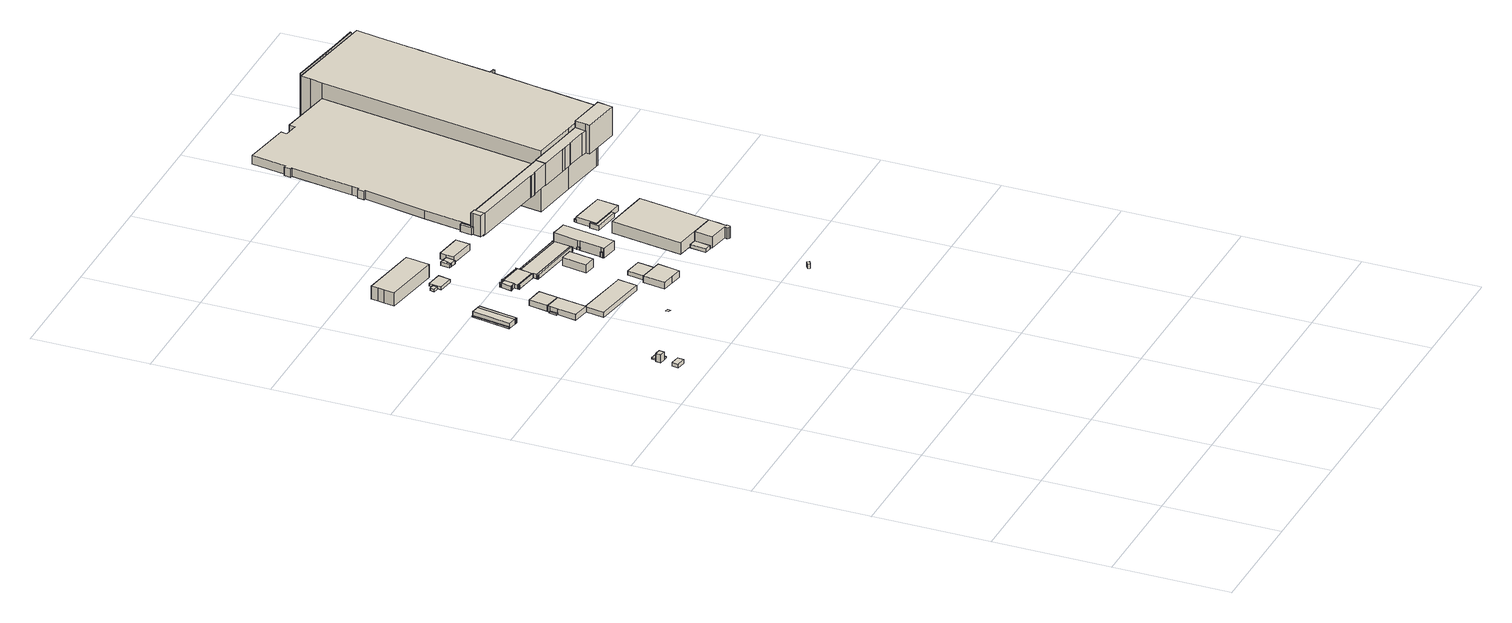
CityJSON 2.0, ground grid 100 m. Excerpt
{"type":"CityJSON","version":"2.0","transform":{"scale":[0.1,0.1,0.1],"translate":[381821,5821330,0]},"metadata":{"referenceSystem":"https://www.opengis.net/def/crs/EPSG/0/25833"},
"CityObjects":{
"building1":{"type":"Building","attributes":{"Gemeindeschluessel":"11000005","BezugspunktDach":"2200","function":"51001_9998","measuredHeight":0.009,"storeysAboveGround":0},"address":[{"country":"Germany","locality":"Berlin"}]},
"building2":{"type":"Building","attributes":{"Gemeindeschluessel":"11000005","BezugspunktDach":"2200","function":"31001_2510","measuredHeight":3.72,"storeysAboveGround":1},"address":[{"country":"Germany","locality":"Berlin","thoroughfareNumber":"35 (22)","thoroughfareName":"Motardstraße"}],"geometry":[{"type":"Solid","lod":"1","boundaries":[[[[0,1,2,3]],[[4,5,6,7]],[[4,7,3,2]],[[5,4,2,1]],[[6,5,1,0]],[[7,6,0,3]]]]}]},
"building3":{"type":"Building","attributes":{"Gemeindeschluessel":"11000005","BezugspunktDach":"2200","function":"31001_2510","measuredHeight":7.04,"storeysAboveGround":1},"address":[{"country":"Germany","locality":"Berlin","thoroughfareNumber":"35 (23)","thoroughfareName":"Motardstraße"}],"geometry":[{"type":"Solid","lod":"1","boundaries":[[[[8,9,10,11,12]],[[13,14,15,16,17]],[[13,17,12,11]],[[14,13,11,10]],[[15,14,10,9]],[[16,15,9,8]],[[17,16,8,12]]]]}]},
"building4":{"type":"Building","attributes":{"Gemeindeschluessel":"11000005","BezugspunktDach":"2200","function":"31001_2510","measuredHeight":1.58,"storeysAboveGround":1},"address":[{"country":"Germany","locality":"Berlin","thoroughfareNumber":"35 (25)","thoroughfareName":"Motardstraße"}],"geometry":[{"type":"Solid","lod":"1","boundaries":[[[[18,19,20,21]],[[22,23,24,25]],[[22,25,21,20]],[[23,22,20,19]],[[24,23,19,18]],[[25,24,18,21]]]]}]},
"building5":{"type":"Building","attributes":{"Gemeindeschluessel":"11000005","BezugspunktDach":"2200","function":"31001_2510","measuredHeight":1.47,"storeysAboveGround":1},"address":[{"country":"Germany","locality":"Berlin","thoroughfareNumber":"35 (24)","thoroughfareName":"Motardstraße"}],"geometry":[{"type":"Solid","lod":"1","boundaries":[[[[20,19,26,27,28]],[[29,30,31,32,33]],[[29,33,28,27]],[[30,29,27,26]],[[31,30,26,19]],[[32,31,19,20]],[[33,32,20,28]]]]}]},
"building6":{"type":"Building","attributes":{"Gemeindeschluessel":"11000005","BezugspunktDach":"2200","function":"51009_1610","measuredHeight":1.3,"storeysAboveGround":0},"address":[{"country":"Germany","locality":"Berlin"}],"geometry":[{"type":"Solid","lod":"1","boundaries":[[[[34,35,36,37]],[[38,39,40,41]],[[38,41,37,36]],[[39,38,36,35]],[[40,39,35,34]],[[41,40,34,37]]]]}]},
"building7":{"type":"Building","attributes":{"Gemeindeschluessel":"11000005","BezugspunktDach":"2200","function":"31001_2142","measuredHeight":4.62,"storeysAboveGround":1},"address":[{"country":"Germany","locality":"Berlin","thoroughfareNumber":"35 (37)","thoroughfareName":"Motardstraße"}],"geometry":[{"type":"Solid","lod":"1","boundaries":[[[[42,43,44,45,46]],[[47,48,49,50,51]],[[47,51,46,45]],[[48,47,45,44]],[[49,48,44,43]],[[50,49,43,42]],[[51,50,42,46]]]]}]},
"building8":{"type":"Building","attributes":{"Gemeindeschluessel":"11000005","BezugspunktDach":"2200","function":"51009_1610","measuredHeight":4.62,"storeysAboveGround":0},"address":[{"country":"Germany","locality":"Berlin"}],"geometry":[{"type":"Solid","lod":"1","boundaries":[[[[52,53,54,43,42]],[[49,55,56,57,50]],[[49,50,42,43]],[[55,49,43,54]],[[56,55,54,53]],[[57,56,53,52]],[[50,57,52,42]]]]}]},
"building9":{"type":"Building","attributes":{"Gemeindeschluessel":"11000005","BezugspunktDach":"2200","function":"51009_1610","measuredHeight":1.32,"storeysAboveGround":0},"address":[{"country":"Germany","locality":"Berlin"}],"geometry":[{"type":"Solid","lod":"1","boundaries":[[[[58,59,60,61]],[[62,63,64,65]],[[62,65,61,60]],[[63,62,60,59]],[[64,63,59,58]],[[65,64,58,61]]]]}]},
"building10":{"type":"Building","attributes":{"Gemeindeschluessel":"11000005","function":"31001_2510"},"address":[{"country":"Germany","locality":"Berlin","thoroughfareNumber":"35 (17)","thoroughfareName":"Motardstraße"}],"children":["building10-1","building10-2"]},
"building10-1":{"type":"BuildingPart","attributes":{"BezugspunktDach":"2200","measuredHeight":5,"storeysAboveGround":2},"parents":["building10"],"geometry":[{"type":"MultiSurface","lod":"1","boundaries":[[[66,67,68,69]],[[70,71,72,73]],[[70,73,69,68]],[[71,70,68,67]],[[72,71,67,66]],[[74,73,72,66,69]]]}]},
"building10-2":{"type":"BuildingPart","attributes":{"BezugspunktDach":"2200","measuredHeight":5.12,"storeysAboveGround":2},"parents":["building10"],"geometry":[{"type":"MultiSurface","lod":"1","boundaries":[[[75,76,66,69,77,78,79,80]],[[81,64,63,82,83,84,85,86]],[[81,86,80,79]],[[64,81,79,78]],[[63,64,78,77]],[[82,63,77,69]],[[83,82,69,73,72]],[[84,83,66,76]],[[85,84,76,75]],[[86,85,75,80]],[[72,73,69,66]]]}]},
"building11":{"type":"Building","attributes":{"Gemeindeschluessel":"11000005","BezugspunktDach":"2200","function":"31001_2510","measuredHeight":0.048,"storeysAboveGround":1},"address":[{"country":"Germany","locality":"Berlin","thoroughfareNumber":"35 (21)","thoroughfareName":"Motardstraße"}],"geometry":[{"type":"MultiSurface","lod":"1","boundaries":[[[87,88,89,90]]]}]},
"building12":{"type":"Building","attributes":{"Gemeindeschluessel":"11000005","BezugspunktDach":"2200","function":"51009_1610","measuredHeight":3.79,"storeysAboveGround":0},"address":[{"country":"Germany","locality":"Berlin"}],"geometry":[{"type":"Solid","lod":"1","boundaries":[[[[91,92,93,94,95]],[[72,71,96,97,98]],[[72,98,95,94]],[[71,72,94,93]],[[96,71,93,92]],[[97,96,92,91]],[[98,97,91,95]]]]}]},
"building13":{"type":"Building","attributes":{"Gemeindeschluessel":"11000005","BezugspunktDach":"2200","function":"31001_2510","measuredHeight":4.41,"storeysAboveGround":1},"address":[{"country":"Germany","locality":"Berlin","thoroughfareNumber":"35 (18)","thoroughfareName":"Motardstraße"}],"geometry":[{"type":"Solid","lod":"1","boundaries":[[[[99,100,101,102,103,104,105]],[[106,98,97,107,108,109,110]],[[106,110,105,104]],[[98,106,104,103]],[[97,98,103,102]],[[107,97,102,101]],[[108,107,101,100]],[[109,108,100,99]],[[110,109,99,105]]]]}]},
"building14":{"type":"Building","attributes":{"Gemeindeschluessel":"11000005","BezugspunktDach":"2200","function":"31001_2083","measuredHeight":11.62,"storeysAboveGround":3},"address":[{"country":"Germany","locality":"Berlin","thoroughfareNumber":"72 (14)","thoroughfareName":"Nonnendammallee"}],"geometry":[{"type":"Solid","lod":"1","boundaries":[[[[111,112,113,114,115,116,117,118,119]],[[120,121,122,123,124,125,126,127,128]],[[120,128,119,118]],[[121,120,118,117]],[[122,121,117,116]],[[123,122,116,115]],[[124,123,115,114]],[[125,124,114,113]],[[126,125,113,112]],[[127,126,112,111]],[[128,127,111,119]]]]}]},
"building15":{"type":"Building","attributes":{"Gemeindeschluessel":"11000005","BezugspunktDach":"2200","function":"31001_2140","measuredHeight":2.73,"storeysAboveGround":1},"address":[{"country":"Germany","locality":"Berlin","thoroughfareNumber":"72 (17)","thoroughfareName":"Nonnendammallee"}],"geometry":[{"type":"Solid","lod":"1","boundaries":[[[[129,130,131,132]],[[133,134,135,136]],[[133,136,132,131]],[[134,133,131,130]],[[135,134,130,129]],[[136,135,129,132]]]]}]},
"building16":{"type":"Building","attributes":{"Gemeindeschluessel":"11000005","BezugspunktDach":"2200","function":"31001_2463","measuredHeight":4.54,"storeysAboveGround":1},"address":[{"country":"Germany","locality":"Berlin","thoroughfareNumber":"35 (61)","thoroughfareName":"Motardstraße"}],"geometry":[{"type":"Solid","lod":"1","boundaries":[[[[137,138,139,140,141,142,143,144,145,146,147]],[[148,149,150,151,152,153,154,155,156,157,158]],[[148,158,147,146]],[[149,148,146,145]],[[150,149,145,144]],[[151,150,144,143]],[[152,151,143,142]],[[153,152,142,141]],[[154,153,141,140]],[[155,154,140,139]],[[156,155,139,138]],[[157,156,138,137]],[[158,157,137,147]]]]}]},
"building17":{"type":"Building","attributes":{"Gemeindeschluessel":"11000005","BezugspunktDach":"2200","function":"31001_2143","measuredHeight":2.63,"storeysAboveGround":1},"address":[{"country":"Germany","locality":"Berlin","thoroughfareNumber":"72 (13)","thoroughfareName":"Nonnendammallee"}],"geometry":[{"type":"Solid","lod":"1","boundaries":[[[[159,160,161,162]],[[163,164,165,166]],[[163,166,162,161]],[[164,163,161,160]],[[165,164,160,159]],[[166,165,159,162]]]]}]},
"building18":{"type":"Building","attributes":{"Gemeindeschluessel":"11000005","BezugspunktDach":"2200","function":"51009_1610","measuredHeight":3.7,"storeysAboveGround":0},"address":[{"country":"Germany","locality":"Berlin"}],"geometry":[{"type":"Solid","lod":"1","boundaries":[[[[167,168,169,170]],[[150,171,153,151]],[[150,151,170,169]],[[171,150,169,168]],[[153,171,168,167]],[[151,153,167,170]]]]}]},
"building19":{"type":"Building","attributes":{"Gemeindeschluessel":"11000005","BezugspunktDach":"2200","function":"51009_1610","measuredHeight":3.69,"storeysAboveGround":0},"address":[{"country":"Germany","locality":"Berlin"}],"geometry":[{"type":"Solid","lod":"1","boundaries":[[[[172,173,174,175]],[[176,177,178,179]],[[176,179,175,174]],[[177,176,174,173]],[[178,177,173,172]],[[179,178,172,175]]]]}]},
"building20":{"type":"Building","attributes":{"Gemeindeschluessel":"11000005","BezugspunktDach":"2200","function":"31001_2460","measuredHeight":3.7,"storeysAboveGround":1},"address":[{"country":"Germany","locality":"Berlin","thoroughfareNumber":"35 (16)","thoroughfareName":"Motardstraße"}],"geometry":[{"type":"Solid","lod":"1","boundaries":[[[[180,175,174,173,181,182,183,184,185,186,187,188,189,168,167,190,191]],[[154,153,171,192,193,194,195,196,197,198,199,200,177,176,179,201,202]],[[154,202,191,190]],[[153,154,190,167]],[[171,153,167,168]],[[192,171,168,189]],[[193,192,189,188]],[[194,193,188,187]],[[195,194,187,186]],[[196,195,186,185]],[[197,196,185,184]],[[198,197,184,183]],[[199,198,183,182]],[[200,199,182,181]],[[177,200,181,173]],[[176,177,173,174]],[[179,176,174,175]],[[201,179,175,180]],[[202,201,180,191]]]]}]},
"building21":{"type":"Building","attributes":{"Gemeindeschluessel":"11000005","BezugspunktDach":"2200","function":"51009_1610","measuredHeight":3.62,"storeysAboveGround":0},"address":[{"country":"Germany","locality":"Berlin"}],"geometry":[{"type":"Solid","lod":"1","boundaries":[[[[185,184,187,186]],[[203,204,205,206]],[[203,206,186,187]],[[204,203,187,184]],[[205,204,184,185]],[[206,205,185,186]]]]}]},
"building22":{"type":"Building","attributes":{"Gemeindeschluessel":"11000005","BezugspunktDach":"2200","function":"51009_1610","measuredHeight":6.66,"storeysAboveGround":0},"address":[{"country":"Germany","locality":"Berlin"}],"geometry":[{"type":"Solid","lod":"1","boundaries":[[[[207,208,209,210,211,212]],[[213,214,215,216,217,218]],[[213,218,212,211]],[[214,213,211,210]],[[215,214,210,209]],[[216,215,209,208]],[[217,216,208,207]],[[218,217,207,212]]]]}]},
"building23":{"type":"Building","attributes":{"Gemeindeschluessel":"11000005","BezugspunktDach":"2200","function":"51009_1610","measuredHeight":3,"storeysAboveGround":0},"address":[{"country":"Germany","locality":"Berlin"}],"geometry":[{"type":"Solid","lod":"1","boundaries":[[[[219,220,221,222,223,224,225,226,227,228,229,230]],[[231,232,233,234,235,236,237,238,239,240,241,242]],[[231,242,230,229]],[[232,231,229,228]],[[233,232,228,227]],[[234,233,227,226]],[[235,234,226,225]],[[236,235,225,224]],[[237,236,224,223]],[[238,237,223,222]],[[239,238,222,221]],[[240,239,221,220]],[[241,240,220,219]],[[242,241,219,230]]]]}]},
"building24":{"type":"Building","attributes":{"Gemeindeschluessel":"11000005","BezugspunktDach":"2200","function":"31001_2200","measuredHeight":2.98,"storeysAboveGround":1},"address":[{"country":"Germany","locality":"Berlin","thoroughfareNumber":"72 (6)","thoroughfareName":"Nonnendammallee"}],"geometry":[{"type":"Solid","lod":"1","boundaries":[[[[222,221,227,226,225,224,223]],[[236,235,234,233,239,238,237]],[[236,237,223,224]],[[235,236,224,225]],[[234,235,225,226]],[[233,234,226,227]],[[239,233,227,221]],[[238,239,221,222]],[[237,238,222,223]]]]}]},
"building25":{"type":"Building","attributes":{"Gemeindeschluessel":"11000005","BezugspunktDach":"2200","function":"31001_2143","measuredHeight":3.6,"storeysAboveGround":1},"address":[{"country":"Germany","locality":"Berlin","thoroughfareNumber":"35 (20)","thoroughfareName":"Motardstraße"}],"geometry":[{"type":"Solid","lod":"1","boundaries":[[[[243,244,245,246]],[[247,248,249,250]],[[247,250,246,245]],[[248,247,245,244]],[[249,248,244,243]],[[250,249,243,246]]]]}]},
"building26":{"type":"Building","attributes":{"Gemeindeschluessel":"11000005","BezugspunktDach":"2200","function":"51009_1610","measuredHeight":3.73,"storeysAboveGround":0},"address":[{"country":"Germany","locality":"Berlin"}],"geometry":[{"type":"Solid","lod":"1","boundaries":[[[[251,252,253,254]],[[255,256,257,258]],[[255,258,254,253]],[[256,255,253,252]],[[257,256,252,251]],[[258,257,251,254]]]]}]},
"building27":{"type":"Building","attributes":{"Gemeindeschluessel":"11000005","BezugspunktDach":"2200","function":"31001_2020","measuredHeight":7.42,"storeysAboveGround":2},"address":[{"country":"Germany","locality":"Berlin","thoroughfareNumber":"35 (19)","thoroughfareName":"Motardstraße"}],"geometry":[{"type":"Solid","lod":"1","boundaries":[[[[259,260,261,262]],[[263,264,265,266]],[[263,266,262,261]],[[264,263,261,260]],[[265,264,260,259]],[[266,265,259,262]]]]}]},
"building28":{"type":"Building","attributes":{"Gemeindeschluessel":"11000005","BezugspunktDach":"2200","function":"31001_2460","measuredHeight":3.72,"storeysAboveGround":1},"address":[{"country":"Germany","locality":"Berlin","thoroughfareNumber":"35 (15)","thoroughfareName":"Motardstraße"}],"geometry":[{"type":"Solid","lod":"1","boundaries":[[[[254,253,252,251,267,268,269,270,271,272,273,274,181,173,172,275,276,277]],[[278,279,178,177,200,280,281,282,283,284,285,286,287,257,256,255,258,288]],[[278,288,277,276]],[[279,278,276,275]],[[178,279,275,172]],[[177,178,172,173]],[[200,177,173,181]],[[280,200,181,274]],[[281,280,274,273]],[[282,281,273,272]],[[283,282,272,271]],[[284,283,271,270]],[[285,284,270,269]],[[286,285,269,268]],[[287,286,268,267]],[[257,287,267,251]],[[256,257,251,252]],[[255,256,252,253]],[[258,255,253,254]],[[288,258,254,277]]]]}]},
"building29":{"type":"Building","attributes":{"Gemeindeschluessel":"11000005","BezugspunktDach":"2200","function":"51009_1610","measuredHeight":3.67,"storeysAboveGround":0},"address":[{"country":"Germany","locality":"Berlin"}],"geometry":[{"type":"Solid","lod":"1","boundaries":[[[[272,271,289,274,273]],[[280,290,283,282,281]],[[280,281,273,274]],[[290,280,274,289]],[[283,290,289,271]],[[282,283,271,272]],[[281,282,272,273]]]]}]},
"building30":{"type":"Building","attributes":{"Gemeindeschluessel":"11000005","BezugspunktDach":"2200","function":"31001_2200","measuredHeight":5.47,"storeysAboveGround":1},"address":[{"country":"Germany","locality":"Berlin","thoroughfareNumber":"72 (16)","thoroughfareName":"Nonnendammallee"}],"geometry":[{"type":"Solid","lod":"1","boundaries":[[[[291,292,293,294,295,296]],[[233,232,297,298,299,239]],[[233,239,296,295]],[[232,233,295,294]],[[297,232,294,293]],[[298,297,293,292]],[[299,298,292,291]],[[239,299,291,296]]]]}]},
"building31":{"type":"Building","attributes":{"Gemeindeschluessel":"11000005","BezugspunktDach":"2200","function":"51009_1610","measuredHeight":4.48,"storeysAboveGround":0},"address":[{"country":"Germany","locality":"Berlin"}],"geometry":[{"type":"Solid","lod":"1","boundaries":[[[[300,301,302,303]],[[304,305,306,307]],[[304,307,303,302]],[[305,304,302,301]],[[306,305,301,300]],[[307,306,300,303]]]]}]},
"building32":{"type":"Building","attributes":{"Gemeindeschluessel":"11000005","BezugspunktDach":"2200","function":"31001_2523","measuredHeight":4,"storeysAboveGround":1},"address":[{"country":"Germany","locality":"Berlin","thoroughfareNumber":"35 (26)","thoroughfareName":"Motardstraße"}],"geometry":[{"type":"Solid","lod":"1","boundaries":[[[[308,309,310,311]],[[312,313,314,315]],[[312,315,311,310]],[[313,312,310,309]],[[314,313,309,308]],[[315,314,308,311]]]]}]},
"building33":{"type":"Building","attributes":{"Gemeindeschluessel":"11000005","BezugspunktDach":"2200","function":"51009_1610","measuredHeight":2.04,"storeysAboveGround":0},"address":[{"country":"Germany","locality":"Berlin"}],"geometry":[{"type":"Solid","lod":"1","boundaries":[[[[316,317,318,319]],[[320,321,322,323]],[[320,323,319,318]],[[321,320,318,317]],[[322,321,317,316]],[[323,322,316,319]]]]}]},
"building34":{"type":"Building","attributes":{"Gemeindeschluessel":"11000005","BezugspunktDach":"2200","function":"31001_2511","measuredHeight":8.25,"storeysAboveGround":2},"address":[{"country":"Germany","locality":"Berlin","thoroughfareNumber":"35 (14)","thoroughfareName":"Motardstraße"}],"geometry":[{"type":"Solid","lod":"1","boundaries":[[[[324,325,326,327,328,329,330,331,332,333]],[[334,335,336,337,338,339,340,341,342,343]],[[334,343,333,332]],[[335,334,332,331]],[[336,335,331,330]],[[337,336,330,329]],[[338,337,329,328]],[[339,338,328,327]],[[340,339,327,326]],[[341,340,326,325]],[[342,341,325,324]],[[343,342,324,333]]]]}]},
"building35":{"type":"Building","attributes":{"Gemeindeschluessel":"11000005","BezugspunktDach":"2200","function":"51009_1610","measuredHeight":3,"storeysAboveGround":0},"address":[{"country":"Germany","locality":"Berlin"}],"geometry":[{"type":"Solid","lod":"1","boundaries":[[[[344,345,346,347]],[[348,349,350,351]],[[348,351,347,346]],[[349,348,346,345]],[[350,349,345,344]],[[351,350,344,347]]]]}]},
"building36":{"type":"Building","attributes":{"Gemeindeschluessel":"11000005","function":"31001_2143"},"address":[{"country":"Germany","locality":"Berlin","thoroughfareNumber":"35 (10)","thoroughfareName":"Motardstraße"}],"children":["building36-1","building36-2"]},
"building36-1":{"type":"BuildingPart","attributes":{"BezugspunktDach":"2200","measuredHeight":9.88,"storeysAboveGround":2},"parents":["building36"],"geometry":[{"type":"Solid","lod":"1","boundaries":[[[[352,353,354,355,356,357,358,359,360,361,362,363]],[[364,365,366,367,368,369,370,371,372,373,374,375]],[[364,375,363,362]],[[366,365,361,360]],[[367,366,360,359]],[[368,367,359,358]],[[369,368,358,357]],[[370,369,357,356]],[[371,370,356,355]],[[372,371,355,354]],[[373,372,354,353]],[[374,373,353,352]],[[375,374,352,363]],[[365,364,362,361]]]]}]},
"building36-2":{"type":"BuildingPart","attributes":{"BezugspunktDach":"2200","measuredHeight":9.94,"storeysAboveGround":2},"parents":["building36"],"geometry":[{"type":"MultiSurface","lod":"1","boundaries":[[[376,377,378,379,380,381]],[[382,383,384,385,386,387]],[[382,387,381,380]],[[383,382,380,379]],[[384,383,379,378]],[[385,384,378,377]],[[386,385,365,364,362,361,377,376]],[[387,386,376,381]],[[361,362,364,365]]]}]},
"building37":{"type":"Building","attributes":{"Gemeindeschluessel":"11000005","BezugspunktDach":"2200","function":"51009_1610","measuredHeight":4.23,"storeysAboveGround":0},"address":[{"country":"Germany","locality":"Berlin"}],"geometry":[{"type":"Solid","lod":"1","boundaries":[[[[388,389,390,391,392,393]],[[394,395,396,397,398,399]],[[394,399,393,392]],[[395,394,392,391]],[[396,395,391,390]],[[397,396,390,389]],[[398,397,389,388]],[[399,398,388,393]]]]}]},
"building38":{"type":"Building","attributes":{"Gemeindeschluessel":"11000005","BezugspunktDach":"2200","function":"51009_1610","measuredHeight":2.17,"storeysAboveGround":0},"address":[{"country":"Germany","locality":"Berlin"}],"geometry":[{"type":"Solid","lod":"1","boundaries":[[[[400,401,402,403]],[[404,405,406,407]],[[404,407,403,402]],[[405,404,402,401]],[[406,405,401,400]],[[407,406,400,403]]]]}]},
"building39":{"type":"Building","attributes":{"Gemeindeschluessel":"11000005","BezugspunktDach":"2200","function":"31001_2142","measuredHeight":4.84,"storeysAboveGround":1},"address":[{"country":"Germany","locality":"Berlin","thoroughfareNumber":"35 (13)","thoroughfareName":"Motardstraße"}],"geometry":[{"type":"Solid","lod":"1","boundaries":[[[[408,409,410,411,412,413,414]],[[415,416,417,418,419,420,421]],[[415,421,414,413]],[[416,415,413,412]],[[417,416,412,411]],[[418,417,411,410]],[[419,418,410,409]],[[420,419,409,408]],[[421,420,408,414]]]]}]},
"building40":{"type":"Building","attributes":{"Gemeindeschluessel":"11000005","function":"31001_2020"},"address":[{"country":"Germany","locality":"Berlin","thoroughfareNumber":"72 (3)","thoroughfareName":"Nonnendammallee"}],"children":["building40-1","building40-2","building40-3","building40-4","building40-5"]},
"building40-1":{"type":"BuildingPart","attributes":{"BezugspunktDach":"2200","measuredHeight":18.34,"storeysAboveGround":5},"parents":["building40"],"geometry":[{"type":"MultiSurface","lod":"1","boundaries":[[[422,423,424,425,426,427]],[[428,429,430,431,432,433]],[[428,433,427,426]],[[434,435,426,425]],[[429,428,435,436,437]],[[430,429,425,424]],[[438,439,430,424,423]],[[432,431,423,422]],[[433,432,422,427]],[[437,436,435,434]],[[431,430,439,438]]]}]},
"building40-2":{"type":"BuildingPart","attributes":{"BezugspunktDach":"2200","measuredHeight":19.14,"storeysAboveGround":5},"parents":["building40"],"geometry":[{"type":"MultiSurface","lod":"1","boundaries":[[[440,441,442,443,444,445,446,447,439,438]],[[448,449,450,451,452,453,454,455,456,457]],[[448,457,458,431,430]],[[449,448,439,447]],[[451,450,446,445]],[[452,451,445,444]],[[453,452,444,443]],[[454,453,443,442]],[[455,454,442,441]],[[456,455,441,440]],[[457,456,440,438]],[[430,431,458,438,439]],[[450,449,447,446]]]}]},
"building40-3":{"type":"BuildingPart","attributes":{"BezugspunktDach":"2200","measuredHeight":6.21,"storeysAboveGround":5},"parents":["building40"],"geometry":[{"type":"Solid","lod":"1","boundaries":[[[[435,434,459,460,461]],[[462,463,437,436,464]],[[462,464,461,460]],[[463,462,460,459]],[[437,463,459,434]],[[464,436,435,461]],[[436,437,434,435]]]]}]},
"building40-4":{"type":"BuildingPart","attributes":{"BezugspunktDach":"2200","measuredHeight":22.64,"storeysAboveGround":5},"parents":["building40"],"geometry":[{"type":"MultiSurface","lod":"1","boundaries":[[[465,466,467,468,469,470,471,472,473,474,475,476,477,478,479]],[[480,450,449,481,482,483,484,485,486,487,488,489,490,491,492]],[[480,492,479,478]],[[450,480,478,477]],[[481,449,476,475]],[[482,481,475,474]],[[483,482,474,473]],[[486,485,471,470]],[[487,486,470,469]],[[488,487,469,468]],[[489,488,468,467]],[[490,489,467,466]],[[491,490,466,465]],[[492,491,465,479]],[[450,493,446,447,449]],[[484,483,473,472]],[[484,472,471,485]]]}]},
"building40-5":{"type":"BuildingPart","attributes":{"BezugspunktDach":"2200","measuredHeight":27.85,"storeysAboveGround":5},"parents":["building40"],"geometry":[{"type":"MultiSurface","lod":"1","boundaries":[[[494,495,496,497,498,499]],[[485,483,500,501,502,503]],[[485,503,499,498]],[[483,473,472,471,498,497]],[[500,483,497,496]],[[501,500,496,495]],[[502,501,495,494]],[[503,502,494,499]],[[484,472,473,483]],[[484,485,471,472]]]}]},
"building41":{"type":"Building","attributes":{"Gemeindeschluessel":"11000005","function":"31001_2111"},"address":[{"country":"Germany","locality":"Berlin","thoroughfareNumber":"72 (1)","thoroughfareName":"Nonnendammallee"}],"children":["building41-1","building41-2","building41-3","building41-4","building41-5","building41-6","building41-7","building41-8","building41-9","building41-10","building41-11"]},
"building41-1":{"type":"BuildingPart","attributes":{"BezugspunktDach":"2200","measuredHeight":59.09,"storeysAboveGround":4},"parents":["building41"],"geometry":[{"type":"MultiSurface","lod":"1","boundaries":[[[504,505,506,507,508,509,510,511,512,513,514,515,516,517,518,519,520,521,522,523,524,525,526,527,528,529,530,531]],[[532,533,534,535,536,537,538,539,540,541,542,543,544,545,546,547,548,549,550,551,552,553,554,555,556,557,558,559]],[[532,559,560,561,562,563,564,531,530]],[[533,532,530,529]],[[534,533,529,528]],[[534,528,534,565]],[[536,535,527,526]],[[566,567,568,526,525]],[[538,537,525,524]],[[539,538,524,523]],[[541,540,522,521]],[[542,541,521,520]],[[543,542,520,519]],[[569,570,519,518]],[[545,544,518,517]],[[546,545,517,516]],[[571,572,516,515]],[[573,571,547,515,514]],[[549,548,514,513]],[[550,549,513,512]],[[551,550,512,511]],[[552,551,511,510],[552,574,575,551]],[[576,574,510,509]],[[577,578,576,509,508]],[[555,554,508,507]],[[556,555,507,506]],[[579,580,506,505]],[[558,557,505,504]],[[559,558,504,531]],[[564,563,562,561,560]],[[581,582,527,535]],[[565,534,528,582,581]],[[537,536,568,567,566]],[[539,583,584,585,540]],[[544,543,570,569]],[[547,586,546,587,572,571]],[[548,547,571,573]],[[574,552,551,575]],[[553,552,574,576]],[[554,553,588,576,578,577]],[[557,556,580,579]]]}]},
"building41-2":{"type":"BuildingPart","attributes":{"BezugspunktDach":"2200","measuredHeight":48.64,"storeysAboveGround":4},"parents":["building41"],"geometry":[{"type":"Solid","lod":"1","boundaries":[[[[589,590,591,580,579]],[[556,592,593,594,557]],[[592,556,580,591]],[[593,592,591,590]],[[594,593,590,589]],[[557,594,589,579]],[[556,557,579,580]]]]}]},
"building41-3":{"type":"BuildingPart","attributes":{"BezugspunktDach":"2200","measuredHeight":61.18,"storeysAboveGround":4},"parents":["building41"],"geometry":[{"type":"MultiSurface","lod":"1","boundaries":[[[595,596,597,598,599,600,601]],[[602,603,604,605,535,581,534]],[[602,534,601,600]],[[603,602,600,599]],[[604,603,599,598]],[[606,607,608,604,598,597]],[[535,605,597,596]],[[582,527,596,595]],[[528,582,581,595,601]],[[605,604,608,607,606]],[[581,535,527,582]],[[534,581,582,528]]]}]},
"building41-4":{"type":"BuildingPart","attributes":{"BezugspunktDach":"2200","measuredHeight":50.64,"storeysAboveGround":4},"parents":["building41"],"geometry":[{"type":"MultiSurface","lod":"1","boundaries":[[[609,610,611,567,566]],[[536,612,613,614,537]],[[612,536,567,611]],[[615,616,611,610]],[[614,613,610,609]],[[537,614,609,566]],[[536,537,566,567]],[[613,612,616,615]]]}]},
"building41-5":{"type":"BuildingPart","attributes":{"BezugspunktDach":"2200","measuredHeight":53.88,"storeysAboveGround":4},"parents":["building41"],"geometry":[{"type":"Solid","lod":"1","boundaries":[[[[607,617,618,608]],[[619,620,605,604]],[[619,604,608,618]],[[620,619,618,617]],[[605,620,617,607]],[[604,605,607,608]]]]}]},
"building41-6":{"type":"BuildingPart","attributes":{"BezugspunktDach":"2200","measuredHeight":40.08,"storeysAboveGround":4},"parents":["building41"],"geometry":[{"type":"Solid","lod":"1","boundaries":[[[[621,622,616,615]],[[612,623,624,613]],[[623,612,616,622]],[[624,623,622,621]],[[613,624,621,615]],[[612,613,615,616]]]]}]},
"building41-7":{"type":"BuildingPart","attributes":{"BezugspunktDach":"2200","measuredHeight":34.33,"storeysAboveGround":4},"parents":["building41"],"geometry":[{"type":"Solid","lod":"1","boundaries":[[[[625,626,627,570,569]],[[543,628,629,630,544]],[[628,543,570,627]],[[629,628,627,626]],[[630,629,626,625]],[[544,630,625,569]],[[544,569,570,543]]]]}]},
"building41-8":{"type":"BuildingPart","attributes":{"BezugspunktDach":"2200","measuredHeight":43.8,"storeysAboveGround":4},"parents":["building41"],"geometry":[{"type":"Solid","lod":"1","boundaries":[[[[631,632,633,634,635,636,637,584,585]],[[539,638,639,640,641,642,643,644,540]],[[638,539,584,637]],[[639,638,637,636]],[[640,639,636,635]],[[641,640,635,634]],[[642,641,634,633]],[[643,642,633,632]],[[644,643,632,631]],[[540,644,631,585]],[[585,584,539,540]]]]}]},
"building41-9":{"type":"BuildingPart","attributes":{"BezugspunktDach":"2200","measuredHeight":38.55,"storeysAboveGround":4},"parents":["building41"],"geometry":[{"type":"MultiSurface","lod":"1","boundaries":[[[573,645,646,647,572,571]],[[546,648,649,650,548,547]],[[648,546,572,647]],[[649,648,647,646]],[[650,649,646,645]],[[546,547,571,572]],[[548,650,645,573]],[[547,548,651,573,571,652]]]}]},
"building41-10":{"type":"BuildingPart","attributes":{"BezugspunktDach":"2200","measuredHeight":48.52,"storeysAboveGround":4},"parents":["building41"],"geometry":[{"type":"MultiSurface","lod":"1","boundaries":[[[578,653,654,575,574,576]],[[552,551,655,656,554,553]],[[655,551,575,654]],[[656,655,654,653]],[[554,656,653,578]],[[552,553,576,574]],[[552,574,575,551]],[[553,554,657,578,576,658]]]}]},
"building41-11":{"type":"BuildingPart","attributes":{"BezugspunktDach":"2200","measuredHeight":7.67,"storeysAboveGround":4},"parents":["building41"],"geometry":[{"type":"Solid","lod":"1","boundaries":[[[[659,564,563,660,661,662,663,664,665,666,667,668,669,670,671,672,673,674,675,676]],[[677,678,679,680,681,682,683,684,685,686,687,688,689,690,691,692,562,561,693,694]],[[677,694,676,675]],[[678,677,675,674]],[[679,678,674,673]],[[680,679,673,672]],[[681,680,672,671]],[[682,681,671,670]],[[683,682,670,669]],[[684,683,669,668]],[[685,684,668,667]],[[686,685,667,666]],[[687,686,666,665]],[[688,687,665,664]],[[689,688,664,663]],[[690,689,663,662]],[[691,690,662,661]],[[692,691,661,660]],[[562,692,660,563]],[[693,561,564,659]],[[694,693,659,676]],[[562,563,564,561]]]]}]}
},
"vertices":[
[83,4011,355],[91,4066,355],[11,4079,355],[3,4024,355],[11,4079,322],[91,4066,322],[83,4011,322],[3,4024,322],
[75,4170,391],[81,4214,391],[45,4220,391],[31,4222,391],[24,4178,391],[31,4222,320],[45,4220,320],[81,4214,320],[75,4170,320],[24,4178,320],
[107,4166,336],[114,4208,336],[81,4214,336],[75,4170,336],[81,4214,321],[114,4208,321],[107,4166,321],[75,4170,321],
[122,4253,336],[52,4264,336],[45,4220,336],[52,4264,322],[122,4253,322],[114,4208,322],[81,4214,322],[45,4220,322],
[45,5442,342],[99,5774,342],[91,5775,342],[37,5443,342],[91,5775,330],[99,5774,330],[45,5442,330],[37,5443,330],
[116,5431,375],[170,5762,375],[168,5763,375],[99,5774,375],[45,5442,375],[99,5774,329],[168,5763,329],[170,5762,329],[116,5431,329],[45,5442,329],
[128,5429,375],[141,5427,375],[195,5758,375],[195,5758,329],[141,5427,329],[128,5429,329],
[386,5186,338],[397,5252,338],[383,5254,338],[372,5189,338],[383,5254,325],[397,5252,325],[386,5186,325],[372,5189,325],
[546,5254,376],[573,5418,376],[427,5441,376],[401,5278,376],[427,5441,326],[573,5418,326],[546,5254,326],[401,5278,326],[401,5278,342],
[506,5000,376],[507,5010,376],[397,5252,376],[386,5186,376],[360,5027,376],[360,5025,376],[360,5027,325],[401,5278,325],[546,5254,325],[507,5010,325],[506,5000,325],[360,5025,325],
[779,4411,324],[783,4438,324],[762,4442,324],[757,4415,324],
[521,5008,364],[586,5416,364],[573,5418,364],[546,5254,364],[507,5010,364],[586,5416,326],[521,5008,326],[507,5010,326],
[957,4765,370],[984,4931,370],[980,4932,370],[521,5008,370],[507,5010,370],[506,5000,370],[481,4844,370],[506,5000,326],[980,4932,326],[984,4931,326],[957,4765,326],[481,4844,326],
[515,6311,448],[529,6398,448],[538,6454,448],[548,6514,448],[181,6572,448],[42,6594,448],[33,6534,448],[24,6478,448],[11,6391,448],[24,6478,332],[33,6534,332],[42,6594,332],[181,6572,332],[548,6514,332],[538,6454,332],[529,6398,332],[515,6311,332],[11,6391,332],
[371,6184,354],[377,6221,354],[337,6228,354],[331,6190,354],[337,6228,331],[377,6221,331],[371,6184,331],[331,6190,331],
[571,5648,374],[571,5651,374],[593,5647,374],[617,5643,374],[630,5731,374],[606,5734,374],[585,5738,374],[587,5750,374],[587,5753,374],[585,5753,374],[568,5648,374],[585,5753,333],[587,5753,333],[587,5750,333],[585,5738,333],[606,5734,333],[630,5731,333],[617,5643,333],[593,5647,333],[571,5651,333],[571,5648,333],[568,5648,333],
[512,6133,356],[529,6238,356],[397,6259,356],[381,6154,356],[397,6259,330],[529,6238,330],[512,6133,330],[381,6154,330],
[630,5731,370],[632,5742,370],[587,5750,370],[585,5738,370],[632,5742,333],
[815,5570,370],[817,5582,370],[615,5614,370],[613,5602,370],[615,5614,333],[817,5582,333],[815,5570,333],[613,5602,333],
[613,5599,370],[837,5695,370],[841,5725,370],[840,5725,370],[839,5722,370],[838,5710,370],[635,5742,370],[637,5754,370],[638,5757,370],[635,5757,370],[617,5643,370],[610,5599,370],[635,5757,333],[638,5757,333],[637,5754,333],[635,5742,333],[838,5710,333],[839,5722,333],[840,5725,333],[841,5725,333],[837,5695,333],[613,5599,333],[610,5599,333],
[637,5754,334],[839,5722,334],[838,5710,334],[635,5742,334],
[1162,4558,383],[1267,4540,383],[1297,4730,383],[1193,4748,383],[1089,4766,383],[1057,4575,383],[1089,4766,325],[1193,4748,325],[1297,4730,325],[1267,4540,325],[1162,4558,325],[1057,4575,325],
[782,6206,362],[785,6219,362],[784,6219,362],[782,6207,362],[726,6216,362],[731,6250,362],[742,6249,362],[749,6293,362],[795,6285,362],[795,6286,362],[718,6299,362],[706,6219,362],[718,6299,332],[795,6286,332],[795,6285,332],[749,6293,332],[742,6249,332],[731,6250,332],[726,6216,332],[782,6207,332],[784,6219,332],[785,6219,332],[782,6206,332],[706,6219,332],
[1267,4735,362],[1294,4896,362],[1145,4920,362],[1117,4761,362],[1145,4920,326],[1294,4896,326],[1267,4735,326],[1117,4761,326],
[1300,5449,370],[1302,5465,370],[817,5540,370],[815,5525,370],[817,5540,333],[1302,5465,333],[1300,5449,333],[815,5525,333],
[1144,5206,404],[1179,5417,404],[1076,5434,404],[1043,5222,404],[1076,5434,330],[1179,5417,330],[1144,5206,330],[1043,5222,330],
[1299,5443,370],[1303,5442,370],[1330,5623,370],[1326,5624,370],[1325,5619,370],[1322,5604,370],[839,5681,370],[842,5694,370],[815,5567,370],[817,5567,370],[810,5526,370],[817,5567,333],[815,5567,333],[842,5694,333],[839,5681,333],[1322,5604,333],[1325,5619,333],[1326,5624,333],[1330,5623,333],[1303,5442,333],[1299,5443,333],[810,5526,333],
[1311,5621,370],[1311,5621,333],
[1013,6179,387],[1030,6302,387],[804,6337,387],[795,6286,387],[795,6285,387],[784,6219,387],[804,6337,332],[1030,6302,332],[1013,6179,332],
[1312,5190,375],[1316,5212,375],[1305,5214,375],[1302,5192,375],[1305,5214,331],[1316,5212,331],[1312,5190,331],[1302,5192,331],
[1794,3669,354],[1824,3689,354],[1813,3706,354],[1782,3687,354],[1813,3706,314],[1824,3689,314],[1794,3669,314],[1782,3687,314],
[1347,5401,354],[1350,5422,354],[1338,5423,354],[1334,5404,354],[1338,5423,334],[1350,5422,334],[1347,5401,334],[1334,5404,334],
[1449,5159,410],[1522,5612,410],[1462,5622,410],[1434,5627,410],[1385,5635,410],[1350,5422,410],[1347,5401,410],[1316,5212,410],[1312,5190,410],[1311,5183,410],[1312,5190,327],[1316,5212,327],[1347,5401,327],[1350,5422,327],[1385,5635,327],[1434,5627,327],[1462,5622,327],[1522,5612,327],[1449,5159,327],[1311,5183,327],
[1748,4486,357],[1771,4622,357],[1708,4632,357],[1686,4497,357],[1708,4632,327],[1771,4622,327],[1748,4486,327],[1686,4497,327],
[1944,4444,426],[1940,4422,426],[1949,4410,426],[1963,4408,426],[1975,4416,426],[1979,4441,426],[1970,4442,426],[1984,4520,426],[1990,4555,426],[1996,4598,426],[1790,4631,426],[1765,4476,426],[1790,4631,328],[1996,4598,328],[1990,4555,328],[1984,4520,328],[1970,4442,328],[1979,4441,328],[1975,4416,328],[1963,4408,328],[1949,4410,328],[1940,4422,328],[1944,4444,328],[1765,4476,328],
[1790,4631,427],[1996,4598,427],[2031,4826,427],[2090,5211,427],[1684,5275,427],[1587,4664,427],[1684,5275,327],[2090,5211,327],[2031,4826,327],[1996,4598,327],[1790,4631,327],[1587,4664,327],
[1903,5346,370],[1907,5373,370],[1694,5407,370],[1702,5458,370],[1687,5461,370],[1675,5383,370],[1687,5461,328],[1702,5458,328],[1694,5407,328],[1907,5373,328],[1903,5346,328],[1675,5383,328],
[1783,5580,352],[1785,5596,352],[1724,5606,352],[1721,5590,352],[1724,5606,330],[1785,5596,330],[1783,5580,330],[1721,5590,330],
[1907,5373,376],[2005,5357,376],[2034,5540,376],[1783,5580,376],[1721,5590,376],[1702,5458,376],[1694,5407,376],[1702,5458,327],[1721,5590,327],[1783,5580,327],[2034,5540,327],[2005,5357,327],[1907,5373,327],[1694,5407,327],
[1295,6173,511],[1296,6179,511],[1311,6265,511],[1258,6273,511],[1254,6252,511],[1243,6182,511],[1254,6252,327],[1258,6273,327],[1311,6265,327],[1296,6179,327],[1295,6173,327],[1243,6182,327],[1258,6273,394],[1254,6252,394],[1254,6252,332],[1258,6273,332],[1296,6179,499],[1311,6265,499],
[1969,6071,499],[1968,6065,499],[1971,6065,499],[2018,6058,499],[2020,6057,499],[2021,6062,499],[2185,6040,499],[2201,6123,499],[1311,6265,307],[2201,6123,307],[2185,6040,307],[2021,6062,307],[2020,6057,307],[2018,6058,307],[1971,6065,307],[1968,6065,307],[1969,6071,307],[1296,6179,307],[1296,6179,483],
[1271,6353,394],[1249,6357,394],[1233,6255,394],[1249,6357,332],[1271,6353,332],[1233,6255,332],
[2430,5994,502],[2461,5989,502],[2536,5979,502],[2536,5981,502],[2708,5953,502],[2707,5948,502],[2755,5940,502],[2756,5945,502],[2771,6033,502],[2486,6078,502],[2280,6111,502],[2201,6123,502],[2185,6040,502],[2184,6037,502],[2184,6034,502],[2184,6037,307],[2280,6111,307],[2486,6078,307],[2771,6033,307],[2756,5945,307],[2755,5940,307],[2707,5948,307],[2708,5953,307],[2536,5981,307],[2536,5979,307],[2461,5989,307],[2430,5994,307],[2184,6034,307],[2185,6040,355],
[3075,5852,563],[3096,5981,563],[3074,5984,563],[2771,6033,563],[2755,5940,563],[2750,5904,563],[3074,5984,307],[3096,5981,307],[3075,5852,307],[2750,5904,307],
[2677,6048,544],[3073,5985,544],[3094,6112,544],[3093,6112,544],[3143,6409,544],[3141,6409,544],[3149,6456,544],[3151,6456,544],[3226,6915,544],[3268,6910,544],[3270,6924,544],[3228,6931,544],[3236,6990,544],[3290,7342,544],[3291,7342,544],[3320,7522,544],[3318,7522,544],[3327,7577,544],[3329,7577,544],[3344,7668,544],[3342,7668,544],[3387,7940,544],[3416,8120,544],[3339,8132,544],[2613,8250,544],[2599,8163,544],[2583,8061,544],[2280,6111,544],[2583,8061,0],[2599,8163,0],[2613,8250,0],[3339,8132,0],[3416,8120,0],[3387,7940,0],[3342,7668,0],[3344,7668,0],[3329,7577,0],[3327,7577,0],[3318,7522,0],[3320,7522,0],[3291,7342,0],[3290,7342,0],[3236,6990,0],[3228,6931,0],[3270,6924,0],[3268,6910,0],[3226,6915,0],[3151,6456,0],[3149,6456,0],[3141,6409,0],[3143,6409,0],[3093,6112,0],[3094,6112,0],[3073,5985,0],[2677,6048,0],[2280,6111,0],[2280,6111,383],[2280,6111,329],[2583,8061,329],[2583,8061,405],[2280,6111,405],[2703,8235,0],[3387,7940,506],[3416,8120,506],[3416,8120,272],[3291,7342,343],[3320,7522,343],[3228,6931,385],[3236,6990,385],[3270,6924,385],[3149,6456,485],[3151,6456,485],[3141,6409,485],[3143,6409,162],[3143,6409,485],[3073,5985,486],[3094,6112,486],[2976,8191,0],[2976,8191,544],[3344,7668,241],[3344,7668,420],[3329,7577,420],[3230,6949,0],[3236,6990,40],[3141,6409,136],
[3074,5984,486],[3096,5981,486],[3115,6108,486],[3115,6108,0],[3096,5981,0],[3074,5984,0],
[2976,8191,564],[3339,8132,564],[3341,8141,564],[3119,8177,564],[2977,8199,564],[2614,8258,564],[2613,8250,564],[2614,8258,0],[2977,8199,0],[3119,8177,0],[3341,8141,0],[3341,8141,71],[3341,8141,539],[3119,8177,539],
[3394,7939,506],[3397,7959,506],[3422,8119,506],[3422,8119,0],[3397,7959,0],[3394,7939,0],[3397,7959,401],[3422,8119,401],
[3342,8147,539],[3120,8180,539],[3120,8180,0],[3342,8147,0],
[3565,7932,401],[3590,8092,401],[3590,8092,0],[3565,7932,0],
[3316,7338,343],[3365,7331,343],[3394,7511,343],[3394,7511,0],[3365,7331,0],[3316,7338,0],
[3331,7577,420],[3329,7565,420],[3406,7553,420],[3415,7610,420],[3424,7667,420],[3348,7680,420],[3346,7668,420],[3346,7668,0],[3348,7680,0],[3424,7667,0],[3415,7610,0],[3406,7553,0],[3329,7565,0],[3331,7577,0],
[3289,6921,385],[3298,6980,385],[3261,6986,385],[3261,6986,0],[3298,6980,0],[3289,6921,0],[3270,6924,28],[3228,6931,193],
[3206,6399,485],[3214,6446,485],[3214,6446,0],[3206,6399,0],[3143,6409,121],[3141,6409,181],
[1311,6265,405],[2116,8139,405],[2108,8087,405],[1985,8106,405],[1993,8158,405],[1579,8227,405],[1533,7929,405],[1515,7932,405],[1506,7876,405],[1525,7873,405],[1442,7336,405],[1434,7280,405],[1419,7282,405],[1410,7221,405],[1424,7219,405],[1324,6683,405],[1271,6353,405],[1258,6273,405],[1271,6353,329],[1324,6683,329],[1424,7219,329],[1410,7221,329],[1419,7282,329],[1434,7280,329],[1442,7336,329],[1525,7873,329],[1506,7876,329],[1515,7932,329],[1533,7929,329],[1579,8227,329],[1993,8158,329],[1985,8106,329],[2108,8087,329],[2116,8139,329],[1311,6265,329],[1258,6273,329]
]}
